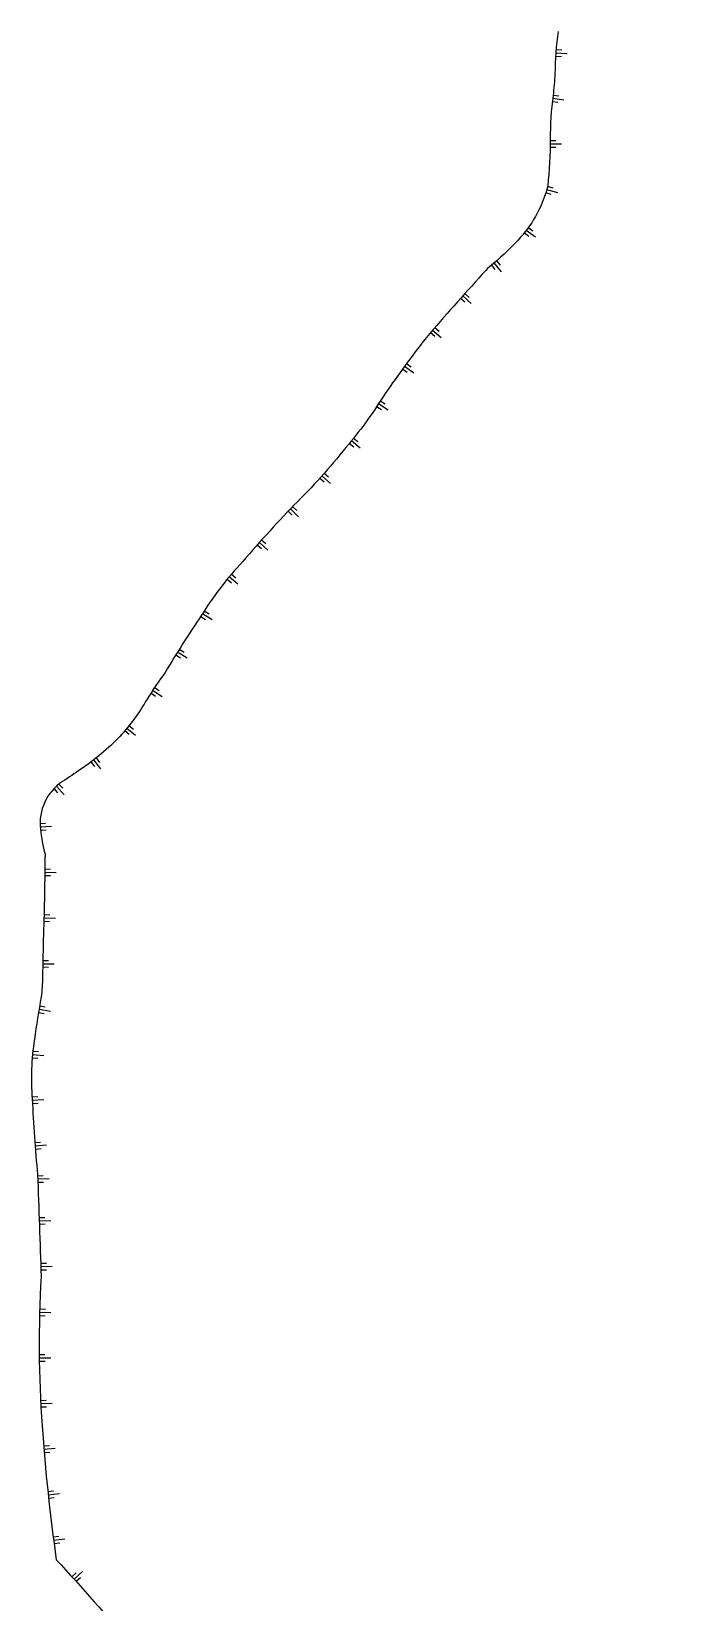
# Model space of a CAD drawing. Header units: millimetres. Extents: x 124000 to 125000, y 125000 to 126000.
# Drawn here: x 124858.1 to 125000, y 125656.4 to 126000 of the extents above; entities that cross this region are included whole.
import ezdxf

# ---------------------------------------------------------------- set-up
doc = ezdxf.new("R2010")
doc.units = ezdxf.units.MM
doc.layers.add('W0211', color=2, linetype='CONTINUOUS')
doc.layers.add('W0515', color=5, linetype='CONTINUOUS')

msp = doc.modelspace()

# ---------------------------------------------------------------- linework, layer by layer
at = {"layer": 'W0211'}
for p, q in [((124975.24, 125995.09), (124972.75, 125995.27)), ((124974.05, 125995.9), (124972.8, 125995.99)), ((124973.94, 125994.46), (124972.69, 125994.55)), ((124973.19, 125984.44), (124971.95, 125984.59)), ((124974.52, 125985), (124972.03, 125985.3)), ((124973.36, 125985.87), (124972.12, 125986.02)), ((124972.75, 125974.59), (124971.5, 125974.6)), ((124972.76, 125976.04), (124971.51, 125976.05)), ((124974.01, 125975.31), (124971.51, 125975.33)), ((124971.74, 125964.34), (124970.54, 125964.68)), ((124973.14, 125964.68), (124970.74, 125965.38)), ((124972.14, 125965.72), (124970.94, 125966.07)), ((124966.83, 125955.16), (124965.84, 125955.92)), ((124968.26, 125954.98), (124966.27, 125956.49)), ((124967.71, 125956.31), (124966.71, 125957.07)), ((124959.5, 125947.97), (124958.7, 125948.93)), ((124960.85, 125947.46), (124959.26, 125949.39)), ((124960.61, 125948.89), (124959.82, 125949.85)), ((124952.84, 125940.77), (124951.91, 125941.6)), ((124954.25, 125940.47), (124952.39, 125942.14)), ((124953.8, 125941.84), (124952.87, 125942.68)), ((124946.28, 125933.26), (124945.33, 125934.07)), ((124947.7, 125933), (124945.8, 125934.62)), ((124947.22, 125934.36), (124946.27, 125935.17)), ((124941.68, 125925.26), (124939.66, 125926.73)), ((124941.1, 125926.58), (124940.09, 125927.32)), ((124940.24, 125925.41), (124939.23, 125926.15)), ((124934.61, 125917.24), (124933.57, 125917.92)), ((124936.06, 125917.16), (124933.96, 125918.52)), ((124935.4, 125918.45), (124934.35, 125919.13)), ((124928.56, 125909.1), (124927.6, 125909.9)), ((124929.99, 125908.87), (124928.06, 125910.45)), ((124929.48, 125910.22), (124928.52, 125911.01)), ((124922.07, 125901.43), (124921.14, 125902.26)), ((124923.49, 125901.13), (124921.62, 125902.8)), ((124923.04, 125902.5), (124922.11, 125903.34)), ((124916.52, 125893.85), (124914.71, 125895.57)), ((124916.12, 125895.23), (124915.21, 125896.1)), ((124915.12, 125894.19), (124914.22, 125895.05)), ((124909.35, 125887.93), (124908.41, 125888.76)), ((124908.39, 125886.85), (124907.45, 125887.68)), ((124909.8, 125886.56), (124907.93, 125888.22)), ((124901.83, 125879.35), (124900.88, 125880.15)), ((124903.25, 125879.09), (124901.34, 125880.71)), ((124902.76, 125880.45), (124901.81, 125881.26)), ((124896.18, 125871.34), (124895.11, 125871.99)), ((124897.62, 125871.3), (124895.49, 125872.61)), ((124896.93, 125872.57), (124895.87, 125873.22)), ((124891.47, 125864.18), (124890.41, 125864.84)), ((124890.7, 125862.96), (124889.65, 125863.62)), ((124892.15, 125862.9), (124890.03, 125864.23)), ((124885.23, 125854.56), (124884.19, 125855.25)), ((124886.67, 125854.47), (124884.59, 125855.85)), ((124886.03, 125855.76), (124884.98, 125856.45)), ((124880.89, 125846), (124878.96, 125847.59)), ((124880.39, 125847.35), (124879.42, 125848.15)), ((124879.47, 125846.24), (124878.5, 125847.03)), ((124873.29, 125838.72), (124871.75, 125840.69)), ((124873.09, 125840.15), (124872.32, 125841.14)), ((124871.95, 125839.26), (124871.18, 125840.25)), ((124863.9, 125833.51), (124863.06, 125834.44)), ((124865.27, 125833.07), (124863.59, 125834.92)), ((124864.96, 125834.48), (124864.12, 125835.41)), ((124861.21, 125826.76), (124859.97, 125826.67)), ((124862.51, 125826.14), (124860.02, 125825.95)), ((124861.32, 125825.32), (124860.07, 125825.23)), ((124862.3, 125816.75), (124861.05, 125816.77)), ((124862.28, 125815.31), (124861.03, 125815.33)), ((124863.54, 125816.02), (124861.04, 125816.05)), ((124863.34, 125805.98), (124860.84, 125806.05)), ((124862.11, 125806.74), (124860.86, 125806.77)), ((124862.07, 125805.3), (124860.82, 125805.33)), ((124863.08, 125796), (124860.58, 125796.05)), ((124861.85, 125796.75), (124860.6, 125796.78)), ((124861.82, 125795.31), (124860.57, 125795.33)), ((124860.89, 125785.19), (124859.66, 125785.39)), ((124862.25, 125785.69), (124859.78, 125786.11)), ((124861.13, 125786.61), (124859.9, 125786.82)), ((124859.53, 125775.38), (124858.29, 125775.49)), ((124860.84, 125775.99), (124858.35, 125776.21)), ((124859.66, 125776.82), (124858.42, 125776.93)), ((124859.5, 125767.01), (124858.25, 125766.94)), ((124860.79, 125766.36), (124858.29, 125766.22)), ((124859.58, 125765.57), (124858.33, 125765.5)), ((124860.13, 125757.05), (124858.88, 125756.96)), ((124861.43, 125756.43), (124858.93, 125756.24)), ((124860.23, 125755.61), (124858.99, 125755.52)), ((124860.68, 125749.73), (124859.43, 125749.68)), ((124861.96, 125749.06), (124859.46, 125748.96)), ((124860.74, 125748.29), (124859.49, 125748.24)), ((124861.05, 125740.57), (124859.8, 125740.53)), ((124862.32, 125739.9), (124859.82, 125739.81)), ((124861.1, 125739.13), (124859.85, 125739.09)), ((124861.39, 125730.58), (124860.14, 125730.54)), ((124862.67, 125729.89), (124860.17, 125729.81)), ((124861.44, 125729.13), (124860.19, 125729.09)), ((124861.16, 125720.51), (124859.91, 125720.54)), ((124861.12, 125719.07), (124859.87, 125719.1)), ((124862.39, 125719.75), (124859.89, 125719.82)), ((124861.06, 125710.56), (124859.81, 125710.55)), ((124862.32, 125709.85), (124859.82, 125709.82)), ((124861.08, 125709.12), (124859.83, 125709.1)), ((124861.35, 125700.62), (124860.11, 125700.55)), ((124862.64, 125699.96), (124860.14, 125699.83)), ((124861.43, 125699.17), (124860.18, 125699.11)), ((124862.03, 125690.68), (124860.78, 125690.57)), ((124863.33, 125690.06), (124860.84, 125689.86)), ((124862.14, 125689.24), (124860.9, 125689.14)), ((124862.95, 125680.75), (124861.71, 125680.62)), ((124864.27, 125680.17), (124861.79, 125679.9)), ((124863.1, 125679.31), (124861.86, 125679.18)), ((124864.12, 125670.85), (124862.88, 125670.69)), ((124865.45, 125670.3), (124862.97, 125669.97)), ((124864.3, 125669.42), (124863.06, 125669.26)), ((124867.86, 125662.89), (124866.94, 125662.05)), ((124869.27, 125663.19), (124867.42, 125661.51)), ((124868.83, 125661.82), (124867.9, 125660.98))]:
    msp.add_line(p, q, dxfattribs=at)
at = {"layer": 'W0515'}
for points in [[(124973.23, 126000, 0.027895), (124972.53, 125990.72, -0.022455), (124972.12, 125985.98, 0.034004), (124971.51, 125976.39, -0.028762), (124970.96, 125966.2, -0.119187), (124965.04, 125954.98, -0.040012), (124959.11, 125949.27, 0.054077), (124955.91, 125946.01, 0.011515), (124943.7, 125932.15, 0.012669), (124934.92, 125920.05, -0.038764), (124926.86, 125909.04, -0.03208), (124915.5, 125896.39, 0.015273), (124903.62, 125883.27, 0.05179), (124895.32, 125872.33, 0.014629), (124887.33, 125859.82, 0.015825), (124883.38, 125853.98, -0.054971), (124877.44, 125845.83, -0.051441), (124868.93, 125838.63, 0.000526), (124864.89, 125835.94, 0.28106), (124860.06, 125825.54, 0.035377), (124861.08, 125820.06, -0.006222), (124860.74, 125802.52, 0.003007), (124860.53, 125793.15, -0.023654), (124860.26, 125788.86, 0.006981), (124858.75, 125779.58, 0.05513), (124858.28, 125766.53, 0.008304), (124859.44, 125750)], [(124859.44, 125750, -0.00193), (124860.24, 125727.68, 0.032843), (124860.44, 125695.05, 0.01767), (124863.55, 125665.76, -0.008306), (124879.98, 125647.29, -0.172212), (124890.29, 125625.65, 0.136114), (124894.4, 125615.19, 0.091095), (124912.31, 125590.84, 0.134949), (124930.39, 125582.63, 0.07099), (124972.1, 125574.42, 0.14971), (125000, 125580.21, 0.14971)]]:
    msp.add_lwpolyline(points, format="xyb", dxfattribs=at)

doc.saveas('drawing.dxf')
